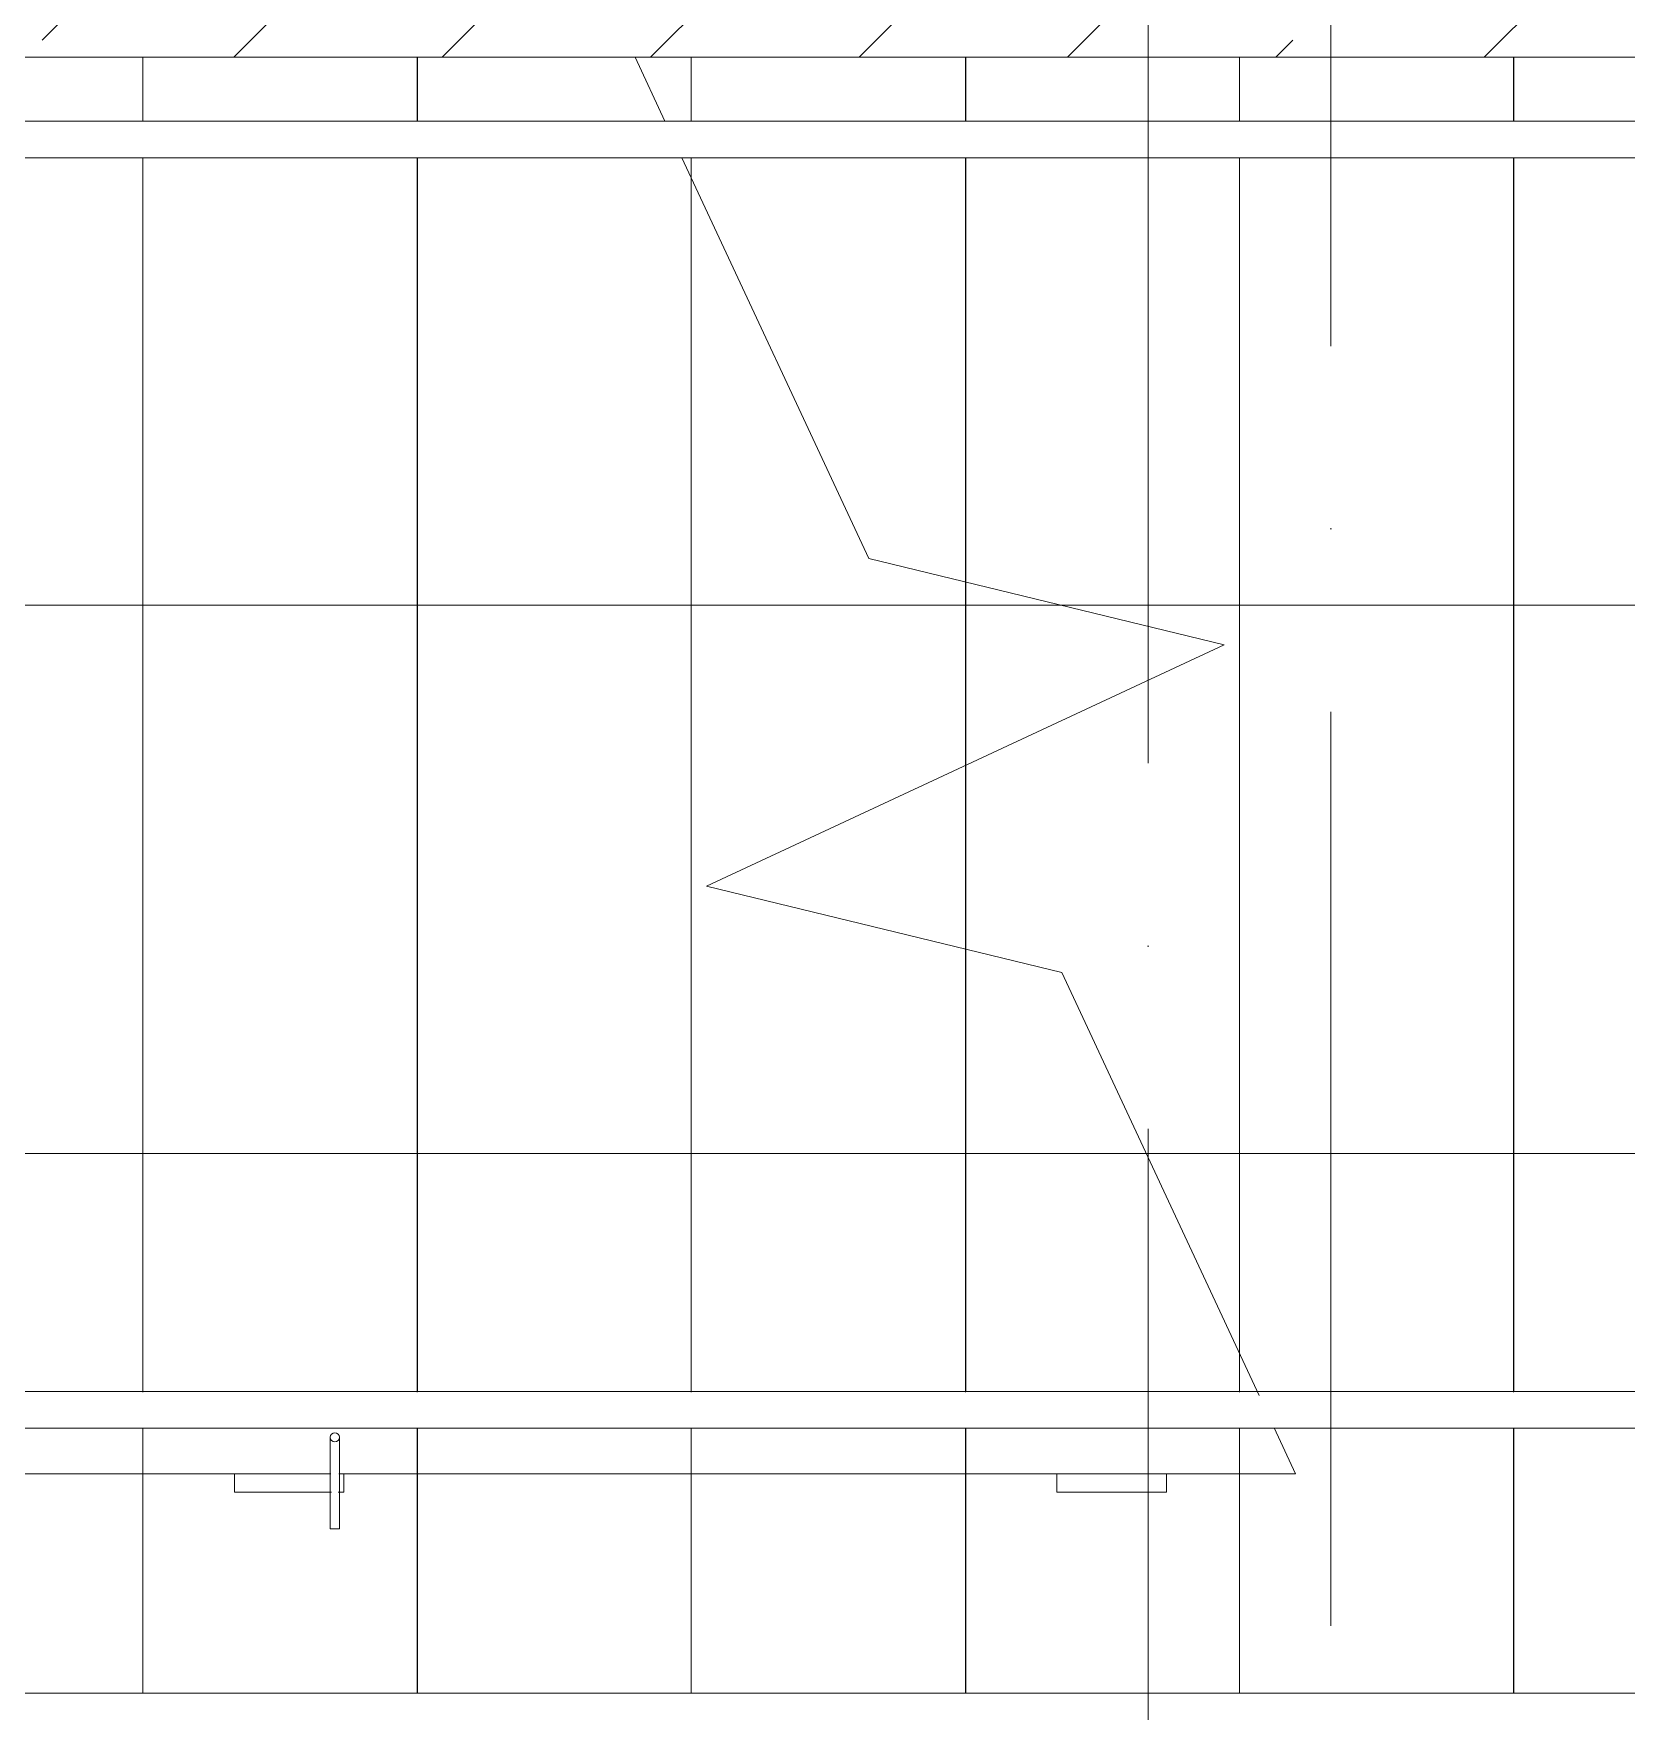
# Model space of a CAD drawing. Header units: millimetres. Extents: x -6467 to 106027, y -7090 to 195095.
# Drawn here: x 8430 to 10174, y 57021 to 58857 of the extents above; entities that cross this region are included whole.
import ezdxf

# ---------------------------------------------------------------- set-up
doc = ezdxf.new("R2010")
doc.units = ezdxf.units.MM
doc.linetypes.add('50_200_ШТРИХ_1Т_ш5_п1_п1_', pattern=[1400, 1000, -200, 0, -200])
doc.layers.add('A-WALL', color=7, linetype='Continuous', lineweight=5)
doc.layers.add('Ограждение', color=7, linetype='Continuous', lineweight=9)
for name, color, linetype, lineweight, true_color in [('S-STRS-1', 7, 'Continuous', 9, 0xaaaaaa), ('S-STRS-2', 7, 'Continuous', 5, 0xbfbfbf), ('S-STRS-MBND-1', 7, 'Continuous', 9, 0xaaaaaa), ('Оси-3', 7, '50_200_ШТРИХ_1Т_ш5_п1_п1_', 9, 0xaaaaaa)]:
    doc.layers.add(name, color=color, linetype=linetype, lineweight=lineweight, true_color=true_color)
pattern_1 = [(180, (7650, 58831.04), (-7e-14, -600), []), (270, (7650, 58831.04), (600, 4e-14), [])]
pattern_2 = [(180, (7650, 58831.04), (7e-14, -600), []), (270, (7650, 58831.04), (600, 4e-14), [])]

# ---------------------------------------------------------------- blocks, each defined once
blk = doc.blocks.new('О_Элемент поручня_Маршевый_Труба_ГОСТ 8732-78 - О_Элемент поручня_Маршевый_Труба_ГОСТ 8732-78-26169598-АИ_План этажа Радиаторы_2')
at = {"layer": 'Ограждение'}
for p, q in [((-13.2, 0), (-3902.6, 0)), ((-3902.6, -40), (-13.2, -40))]:
    blk.add_line(p, q, dxfattribs=at)
blk = doc.blocks.new('О_Полоса_Трапеция прямоугольная_Прокат_ГОСТ 103-2006 - Крепежная пластина-V99-АИ_План этажа Радиаторы_2')
at = {"layer": 'Ограждение'}
for p, q in [((8650, 57281), (8650, 57261)), ((8770, 57261), (8770, 57281)), ((8650, 57261), (8756.5, 57261)), ((8763.5, 57261), (8770, 57261))]:
    blk.add_line(p, q, dxfattribs=at)
blk = doc.blocks.new('О_Кронштейн_Форма Г_Круг_ГОСТ 2590-2006 - О_Кронштейн_Форма Г_Круг_ГОСТ 2590-2006-18996168-АИ_План этажа Радиаторы_2')
at = {"layer": 'Ограждение'}
for p, q in [((7755, 57221), (7755, 57296)), ((7765, 57296), (7765, 57221)), ((7755, 57221), (7760, 57221)), ((7760, 57221), (7765, 57221))]:
    blk.add_line(p, q, dxfattribs=at)
at = {"layer": 'Ограждение', "flags": 128}
for points in [[(7755, 57296), (7755, 57312.4), (7755, 57320.8), (7755, 57321)], [(7765, 57321), (7765, 57314.9), (7765, 57299.6), (7765, 57296)]]:
    blk.add_lwpolyline(points, dxfattribs=at)
at = {"layer": 'Ограждение'}
for start, end in [(90, 270), (270, 90)]:
    blk.add_arc((7760, 57321), 5, start, end, dxfattribs=at)
blk = doc.blocks.new('О_Полоса_Трапеция прямоугольная_Прокат_ГОСТ 103-2006 - Крепежная пластина-V100-АИ_План этажа Радиаторы_2')
at = {"layer": 'Ограждение'}
for p, q in [((9550, 57281), (9550, 57261)), ((9670, 57261), (9670, 57281)), ((9550, 57261), (9670, 57261))]:
    blk.add_line(p, q, dxfattribs=at)
blk = doc.blocks.new('О_Элемент ограждения_Обод_Труба_ГОСТ 8645-68 - О_Элемент ограждения_Обод_Труба_ГОСТ 8645-68-V101-АИ_План этажа Радиаторы_2')
at = {"layer": 'Ограждение'}
blk.add_line((-3900, 20), (0, 20), dxfattribs=at)
blk = doc.blocks.new('О_Элемент поручня_Пристенный_Труба_ГОСТ 8732-78 - О_Элемент поручня_Пристенный_Труба_ГОСТ 8732-78-26131810-АИ_План этажа Радиаторы_2')
at = {"layer": 'Ограждение'}
for p, q in [((235, 40), (-3970, 40)), ((-3970, 0), (235, 0))]:
    blk.add_line(p, q, dxfattribs=at)

msp = doc.modelspace()

# ---------------------------------------------------------------- hatches: boundary and pattern name
at = {"layer": 'A-WALL'}
h = msp.add_hatch(dxfattribs=at)
h.set_pattern_fill('FP_1', color=256, style=0, pattern_type=2)
h.set_pattern_definition([(45, (0, 0), (-228.0985, 228.0985), []), (45, (228.1, 0), (-228.0985, 228.0985), [403.225, -80.645, 6.706, -73.939])])
h.paths.add_polyline_path([(13300, 58831), (13300, 59081), (7860, 59081), (7860, 58831), (13050, 58831)])
at = {"layer": 'S-STRS-2'}
h = msp.add_hatch(dxfattribs=at)
h.set_pattern_fill('FP_22', color=256, style=0, pattern_type=2)
h.set_pattern_definition(pattern_1)
h.paths.add_polyline_path([(8260, 57281), (8550, 57281), (8550, 57331), (8250, 57331), (8250, 57281)])
h.paths.add_polyline_path([(8550, 57371), (8550, 58721), (8250, 58721), (8250, 57371), (8267.7, 57371)])
h.paths.add_polyline_path([(8550, 58761), (8550, 58831), (8250, 58831), (8250, 58761)])
h = msp.add_hatch(dxfattribs=at)
h.set_pattern_fill('FP_23', color=256, style=0, pattern_type=2)
h.set_pattern_definition(pattern_2)
h.paths.add_polyline_path([(8755.2, 57281), (8756.5, 57296), (8764.8, 57296), (8764.8, 57281), (8850, 57281), (8850, 57331), (8550, 57331), (8550, 57281), (8642, 57281)])
h.paths.add_polyline_path([(8760, 57305), (8755.7, 57307.3), (8756.6, 57310.9), (8764.3, 57307.3), (8762.5, 57305.1), (8761.3, 57305.1)])
h.paths.add_polyline_path([(8760, 57316), (8757.5, 57316.7), (8757.9, 57325.2), (8762.5, 57325.4), (8763.5, 57318.8), (8760.9, 57316.7)])
h.paths.add_polyline_path([(8642, 57371), (8850, 57371), (8850, 58721), (8550, 58721), (8550, 57371)])
h.paths.add_polyline_path([(8850, 58761), (8850, 58831), (8550, 58831), (8550, 58761)])
h = msp.add_hatch(dxfattribs=at)
h.set_pattern_fill('FP_22', color=256, style=0, pattern_type=2)
h.set_pattern_definition(pattern_1)
h.paths.add_polyline_path([(8850, 56981), (9150, 56981), (9150, 57001), (8850, 57001)])
h.paths.add_polyline_path([(8850, 57041), (9150, 57041), (9150, 57281), (8850, 57281), (8850, 57058.3)])
h.paths.add_polyline_path([(9150, 58699.4), (9149.5, 58721), (9139.9, 58721)])
h.paths.add_polyline_path([(9121.3, 58761), (9150, 58761), (9150, 58831), (9088.6, 58831), (9094.6, 58818.1)])
h = msp.add_hatch(dxfattribs=at)
h.set_pattern_fill('FP_23', color=256, style=0, pattern_type=2)
h.set_pattern_definition(pattern_2)
h.paths.add_polyline_path([(8850, 57281), (9150, 57281), (9150, 57331), (8850, 57331)])
h.paths.add_polyline_path([(8869, 57371), (9150, 57371), (9150, 58699.4), (9139.9, 58721), (8850, 58721), (8850, 57371)])
h.paths.add_polyline_path([(8850, 58761), (9121.3, 58761), (9088.6, 58831), (8850, 58831), (8850, 58818.1)])
h = msp.add_hatch(dxfattribs=at)
h.set_pattern_fill('FP_22', color=256, style=0, pattern_type=2)
h.set_pattern_definition(pattern_1)
h.paths.add_polyline_path([(9150, 56981), (9450, 56981), (9450, 57001), (9150, 57001)])
h.paths.add_polyline_path([(9450, 57041), (9450, 57281), (9150, 57281), (9150, 57041)])
h.paths.add_polyline_path([(9450, 57855.1), (9450, 58056), (9166.8, 57924), (9344.3, 57880.8)])
h.paths.add_polyline_path([(9450, 58256.9), (9450, 58721), (9150, 58721), (9150, 58699.4), (9344.3, 58282.6)])
h.paths.add_polyline_path([(9163, 58761), (9450, 58761), (9450, 58831), (9150, 58831), (9150, 58761)])
h = msp.add_hatch(dxfattribs=at)
h.set_pattern_fill('FP_22', color=256, style=0, pattern_type=2)
h.set_pattern_definition(pattern_1)
h.paths.add_polyline_path([(9450, 56981), (9540, 56981), (9540, 57001), (9450, 57001)])
h.paths.add_polyline_path([(9750, 56981), (9750, 57001), (9660, 57001), (9660, 56981)])
h.paths.add_polyline_path([(9450, 57041), (9750, 57041), (9750, 57281), (9670, 57281), (9670, 57261), (9550, 57261), (9550, 57281), (9450, 57281), (9450, 57058.3)])
h.paths.add_polyline_path([(9750, 57412.7), (9750, 58721), (9450, 58721), (9450, 58256.9), (9733.2, 58188.1), (9450, 58056), (9450, 57855.1), (9555.7, 57829.5)])
h.paths.add_polyline_path([(9472.5, 58761), (9750, 58761), (9750, 58831), (9450, 58831), (9450, 58761)])
h = msp.add_hatch(dxfattribs=at)
h.set_pattern_fill('FP_22', color=256, style=0, pattern_type=2)
h.set_pattern_definition(pattern_1)
h.paths.add_polyline_path([(9750, 56981), (10050, 56981), (10050, 57001), (9750, 57001)])
h.paths.add_polyline_path([(9750, 57041), (10050, 57041), (10050, 57331), (9788.1, 57331), (9811.4, 57281), (9750, 57281), (9750, 57058.3)])
h.paths.add_polyline_path([(9811.4, 57371), (10050, 57371), (10050, 58721), (9750, 58721), (9751.1, 57410.3), (9769.4, 57371)])
h.paths.add_polyline_path([(10050, 58761), (10050, 58831), (9750, 58831), (9750, 58761)])
h = msp.add_hatch(dxfattribs=at)
h.set_pattern_fill('FP_22', color=256, style=0, pattern_type=2)
h.set_pattern_definition(pattern_1)
h.paths.add_polyline_path([(10303, 56981), (10350, 56981), (10350, 57001), (10050, 57001), (10050, 56981)])
h.paths.add_polyline_path([(10050, 57041), (10350, 57041), (10350, 57331), (10050, 57331), (10050, 57058.3)])
h.paths.add_polyline_path([(10303, 57371), (10350, 57371), (10350, 58721), (10050, 58721), (10050, 57371)])
h.paths.add_polyline_path([(10050, 58761), (10350, 58761), (10350, 58831), (10050, 58831), (10050, 58818.1)])
h = msp.add_hatch(dxfattribs=at)
h.set_pattern_fill('FP_22', color=256, style=0, pattern_type=2)
h.set_pattern_definition(pattern_1)
h.paths.add_polyline_path([(9450, 57281), (9450, 57331), (9150, 57331), (9150, 57281)])
h.paths.add_polyline_path([(9197, 57371), (9450, 57371), (9450, 57855.1), (9166.8, 57924), (9450, 58056), (9450, 58256.9), (9344.3, 58282.6), (9150, 58699.4), (9150, 57371), (9152.3, 57371)])
h = msp.add_hatch(dxfattribs=at)
h.set_pattern_fill('FP_22', color=256, style=0, pattern_type=2)
h.set_pattern_definition(pattern_1)
h.paths.add_polyline_path([(9472.5, 57281), (9750, 57281), (9750, 57331), (9450, 57331), (9450, 57281)])
h.paths.add_polyline_path([(9655.1, 57371), (9750, 57371), (9750, 57412.7), (9555.7, 57829.5), (9450, 57855.1), (9450, 57371), (9472.5, 57371)])
h.paths.add_polyline_path([(9450, 58056), (9733.2, 58188.1), (9450, 58256.9)])
h = msp.add_hatch(dxfattribs=at)
h.set_pattern_fill('FP_22', color=256, style=0, pattern_type=2)
h.set_pattern_definition(pattern_1)
h.paths.add_polyline_path([(9750, 57281), (9811.4, 57281), (9788.1, 57331), (9750, 57331)])
h.paths.add_polyline_path([(9769.4, 57371), (9750, 57410.3), (9750, 57371)])
h = msp.add_hatch(dxfattribs=at)
h.set_pattern_fill('FP_22', color=256, style=0, pattern_type=2)
h.set_pattern_definition(pattern_1)
h.paths.add_polyline_path([(8550, 56981), (8550, 57001), (8250, 57001), (8250, 56981)])
h.paths.add_polyline_path([(8250, 57041), (8550, 57041), (8550, 57281), (8250, 57281), (8250, 57058.3)])
h = msp.add_hatch(dxfattribs=at)
h.set_pattern_fill('FP_22', color=256, style=0, pattern_type=2)
h.set_pattern_definition(pattern_1)
h.paths.add_polyline_path([(8640, 56981), (8640, 57001), (8550, 57001), (8550, 56981)])
h.paths.add_polyline_path([(8760, 56981), (8850, 56981), (8850, 57001), (8760, 57001)])
h.paths.add_polyline_path([(8550, 57041), (8850, 57041), (8850, 57281), (8770, 57281), (8770, 57261), (8764.8, 57261), (8763.5, 57221), (8755.2, 57221), (8755.2, 57261), (8650, 57261), (8650, 57281), (8550, 57281), (8550, 57058.3)])

# ---------------------------------------------------------------- linework, layer by layer
at = {"layer": 'A-WALL'}
msp.add_line((7610, 58831), (13050, 58831), dxfattribs=at)
at = {"layer": 'S-STRS-1'}
for p, q in [((8550, 58831), (8550, 58761)), ((8550, 58831), (8550, 58761)), ((8850, 58831), (8850, 58761)), ((8850, 58831), (8850, 58761)), ((9150, 58831), (9150, 58761)), ((9150, 58831), (9150, 58761)), ((9450, 58831), (9450, 58761)), ((9450, 58831), (9450, 58761)), ((9750, 58831), (9750, 58761)), ((9750, 58831), (9750, 58761)), ((10050, 58831), (10050, 58761)), ((10050, 58831), (10050, 58761)), ((8550, 58721), (8550, 57370.5)), ((8550, 58721), (8550, 57370.5)), ((8850, 58721), (8850, 57370.5)), ((8850, 58721), (8850, 57370.5)), ((9150, 58721), (9150, 58699.4)), ((9150, 58721), (9150, 58699.4)), ((9450, 58721), (9450, 58256.9)), ((9450, 58721), (9450, 58256.9)), ((9750, 58721), (9750, 57412.7)), ((9750, 58721), (9750, 57412.7)), ((10050, 58721), (10050, 57370.5)), ((10050, 58721), (10050, 57370.5)), ((9150, 58699.4), (9150, 57370.5)), ((9150, 58699.4), (9150, 57370.5)), ((9450, 58256.9), (9450, 58056)), ((9450, 58256.9), (9450, 58056)), ((9450, 58056), (9450, 57855.1)), ((9450, 58056), (9450, 57855.1)), ((9450, 57855.1), (9450, 57370.5)), ((9450, 57855.1), (9450, 57370.5)), ((9750, 57412.7), (9750, 57370.5)), ((9750, 57412.7), (9750, 57370.5)), ((8550, 57331.5), (8550, 57281)), ((8550, 57331.5), (8550, 57281)), ((8850, 57331.5), (8850, 57281)), ((8850, 57331.5), (8850, 57281)), ((9150, 57331.5), (9150, 57281)), ((9150, 57331.5), (9150, 57281)), ((9450, 57331.5), (9450, 57281)), ((9450, 57331.5), (9450, 57281)), ((9750, 57331.5), (9750, 57281)), ((9750, 57331.5), (9750, 57281)), ((10050, 57331.5), (10050, 57041)), ((10050, 57331.5), (10050, 57041)), ((8250, 57281), (8550, 57281)), ((8550, 57281), (8550, 57041)), ((8550, 57281), (8550, 57041)), ((8550, 57281), (8755.7, 57281)), ((8764.2, 57281), (8850, 57281)), ((8850, 57281), (8850, 57041)), ((8850, 57281), (8850, 57041)), ((8850, 57281), (9150, 57281)), ((9150, 57281), (9150, 57041)), ((9150, 57281), (9150, 57041)), ((9150, 57281), (9450, 57281)), ((9450, 57281), (9450, 57041)), ((9450, 57281), (9450, 57041)), ((9450, 57281), (9750, 57281)), ((9750, 57281), (9750, 57041)), ((9750, 57281), (9750, 57041)), ((9750, 57281), (9811.4, 57281))]:
    msp.add_line(p, q, dxfattribs=at)
at = {"layer": 'S-STRS-MBND-1'}
for p, q in [((9121.3, 58761), (9088.6, 58831)), ((9344.3, 58282.6), (9139.9, 58721)), ((9733.2, 58188.1), (9344.3, 58282.6)), ((9166.8, 57924), (9733.2, 58188.1)), ((9555.7, 57829.5), (9166.8, 57924)), ((9771.5, 57366.7), (9555.7, 57829.5)), ((9811.4, 57281), (9787.8, 57331.5))]:
    msp.add_line(p, q, dxfattribs=at)
at = {"layer": 'Оси-3'}
for p, q in [((9650, 52458), (9650, 91281)), ((9850, -5889.7), (9850, 91281))]:
    msp.add_line(p, q, dxfattribs=at)

# ---------------------------------------------------------------- block references
at = {"layer": 'Ограждение', "rotation": 180}
for name, p in [('О_Элемент поручня_Пристенный_Труба_ГОСТ 8732-78 - О_Элемент поручня_Пристенный_Труба_ГОСТ 8732-78-26131810-АИ_План этажа Радиаторы_2', (7800, 58761)), ('О_Элемент поручня_Маршевый_Труба_ГОСТ 8732-78 - О_Элемент поручня_Маршевый_Труба_ГОСТ 8732-78-26169598-АИ_План этажа Радиаторы_2', (7642.1, 57331))]:
    msp.add_blockref(name, p, dxfattribs=at)
at = {"layer": 'Ограждение'}
for name, p in [('О_Кронштейн_Форма Г_Круг_ГОСТ 2590-2006 - О_Кронштейн_Форма Г_Круг_ГОСТ 2590-2006-18996168-АИ_План этажа Радиаторы_2', (1000, 0)), ('О_Полоса_Трапеция прямоугольная_Прокат_ГОСТ 103-2006 - Крепежная пластина-V99-АИ_План этажа Радиаторы_2', (0, 0)), ('О_Полоса_Трапеция прямоугольная_Прокат_ГОСТ 103-2006 - Крепежная пластина-V100-АИ_План этажа Радиаторы_2', (0, 0)), ('О_Элемент ограждения_Обод_Труба_ГОСТ 8645-68 - О_Элемент ограждения_Обод_Труба_ГОСТ 8645-68-V101-АИ_План этажа Радиаторы_2', (11560, 57021))]:
    msp.add_blockref(name, p, dxfattribs=at)

doc.saveas('drawing.dxf')
